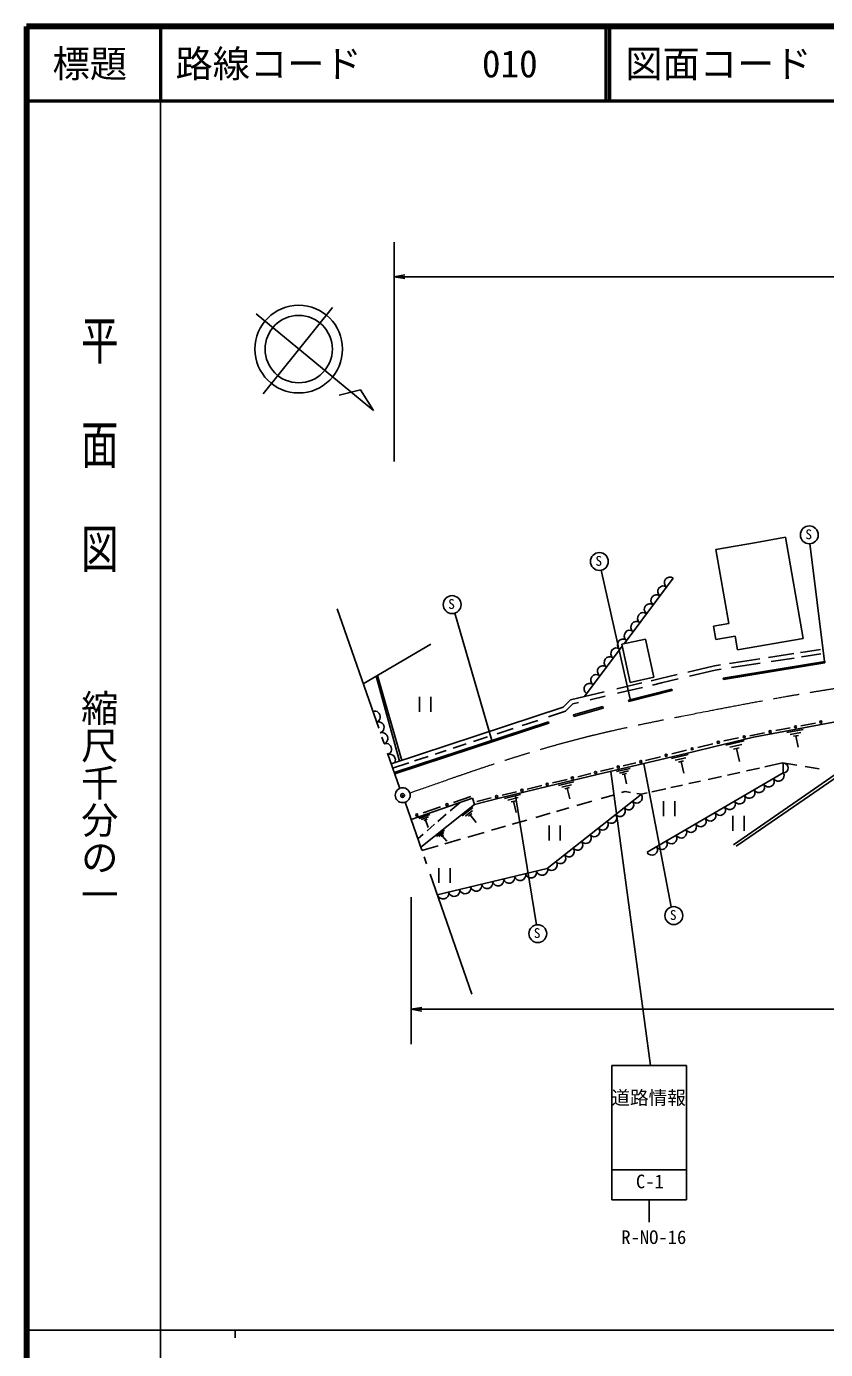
# Model space of a CAD drawing. Units: millimetres, scale not verified. Extents: x 40000 to 680000, y 20000 to 380000.
# Drawn here: x 40000 to 147260, y 202409 to 380000 of the extents above; entities that cross this region are included whole.
import ezdxf
from ezdxf.enums import TextEntityAlignment as Align

# ---------------------------------------------------------------- set-up
doc = ezdxf.new("R2010")
doc.units = ezdxf.units.MM
doc.header["$LTSCALE"] = 1000
doc.header["$PDMODE"] = 32
doc.header["$PDSIZE"] = 500
doc.linetypes.add('CHAIN', pattern=[18.5, 12, -1.5, 3.5, -1.5])
for name, color, linetype, lineweight in [('M-BGD', 7, 'Continuous', 25), ('M-BMK', 2, 'CHAIN', 13), ('M-BMK-SRVR', 3, 'Continuous', 25), ('M-STR-STR3', 7, 'Continuous', 25), ('M-STR-STRC', 7, 'Continuous', 25), ('M-TTL', 2, 'Continuous', 140), ('M-TTL-BAND', 7, 'Continuous', 25), ('M-TTL-LINE', 7, 'Continuous', 50)]:
    doc.layers.add(name, color=color, linetype=linetype, lineweight=lineweight)
doc.layers.add('M-OTRS', color=6, linetype='Continuous')
doc.layers.add('M-TTL-TXT', color=7, linetype='Continuous')
doc.styles.add('@ＭＳ ゴシック', font='')
doc.styles.add('ＭＳ ゴシック', font='')
doc.styles.get('@ＭＳ ゴシック').set_extended_font_data('@MS Gothic')
doc.styles.get('ＭＳ ゴシック').set_extended_font_data('MS Gothic')

# ---------------------------------------------------------------- blocks, each defined once
blk = doc.blocks.new('open_arrow')
at = {"color": 0, "linetype": 'Continuous', "lineweight": -2}
blk.add_lwpolyline([(7.5, 1.25), (0, 0), (7.5, -1.25)], dxfattribs=at)

msp = doc.modelspace()

# ---------------------------------------------------------------- linework, layer by layer
at = {"layer": 'M-BGD'}
for p, q in [((137971, 310742), (141899, 311429)), ((141899, 311429), (144270, 297870)), ((132529, 309790), (137971, 310742)), ((134268, 299848), (132529, 309790)), ((120214, 297134), (126810, 305944)), ((132237, 299493), (134268, 299848)), ((132546, 297730), (132237, 299493)), ((85211, 291767), (94299, 297104)), ((114919, 290061), (119965, 296800)), ((123103, 297770), (119906, 297066)), ((119906, 297066), (121033, 291950)), ((124230, 292654), (123103, 297770)), ((135113, 298179), (132546, 297730)), ((135437, 296325), (135113, 298179)), ((135437, 296325), (144270, 297870)), ((134370, 294506), (138432, 295130)), ((139598, 295308), (142999, 295830)), ((139948, 294755), (143054, 295231)), ((143913, 295970), (144576, 296072)), ((144039, 295382), (144666, 295479)), ((144576, 296072), (146573, 296368)), ((144666, 295479), (146629, 295770)), ((128766, 293343), (132339, 294195)), ((128982, 292778), (132454, 293606)), ((132339, 294195), (133148, 294319)), ((132454, 293606), (133239, 293726)), ((133519, 292533), (147144, 294769)), ((147177, 294571), (133552, 292335)), ((134641, 293941), (138489, 294531)), ((147144, 294769), (147177, 294571)), ((90083, 281402), (86921, 292771)), ((87138, 292899), (90367, 281495)), ((119250, 291086), (122614, 291881)), ((119335, 290489), (122705, 291286)), ((121033, 291950), (124230, 292654)), ((123846, 292173), (125086, 292466)), ((124047, 291604), (125224, 291882)), ((125086, 292466), (127323, 293000)), ((125224, 291882), (127493, 292423)), ((133552, 292335), (133519, 292533)), ((92766, 290017), (92766, 288017)), ((94266, 290017), (94266, 288017)), ((112053, 288624), (113046, 289618)), ((113046, 289618), (117544, 290682)), ((115668, 289621), (117695, 290101)), ((120825, 289584), (126644, 291061)), ((120874, 289390), (120825, 289584)), ((126693, 290867), (120874, 289390)), ((126644, 291061), (126693, 290867)), ((88964, 281034), (112053, 288624)), ((110065, 287340), (112376, 288099)), ((112376, 288099), (113350, 289073)), ((113350, 289073), (114103, 289251)), ((113427, 287582), (117348, 288703)), ((117403, 288510), (113482, 287390)), ((117348, 288703), (117403, 288510)), ((89362, 279858), (110073, 286656)), ((89425, 279668), (110135, 286466)), ((106542, 286181), (108620, 286864)), ((110073, 286656), (110135, 286466)), ((113482, 287390), (113427, 287582)), ((137601, 284618), (145750, 286107)), ((143959, 286128), (145897, 286492)), ((145750, 286107), (150706, 287077)), ((100024, 284038), (101867, 284644)), ((103165, 285071), (105337, 285785)), ((132200, 283305), (137601, 284618)), ((133609, 284099), (135597, 284496)), ((137088, 284794), (139076, 285192)), ((140567, 285490), (142505, 285855)), ((142065, 285231), (144255, 285641)), ((142515, 284981), (143935, 285241)), ((142955, 284721), (143615, 284841)), ((143565, 283241), (143285, 284781)), ((94859, 282341), (96345, 282829)), ((97270, 283133), (99023, 283710)), ((124965, 281565), (129662, 282687)), ((126613, 282359), (128612, 282856)), ((129662, 282687), (132200, 283305)), ((130111, 283229), (132110, 283726)), ((133895, 283511), (136345, 284111)), ((134415, 283251), (136005, 283641)), ((134925, 282981), (135665, 283161)), ((135715, 281361), (135295, 283071)), ((89151, 280464), (91309, 281173)), ((92106, 281435), (93909, 282028)), ((117564, 279796), (124965, 281565)), ((120080, 280755), (121814, 281175)), ((123115, 281489), (125114, 281986)), ((126585, 281741), (128825, 282281)), ((127065, 281501), (128515, 281851)), ((127535, 281261), (128205, 281421)), ((128245, 279771), (127875, 281341)), ((139092, 280616), (141503, 281148)), ((141503, 281148), (143397, 280841)), ((141555, 281139), (141589, 279815)), ((144542, 280656), (146395, 280356)), ((110091, 278011), (117564, 279796)), ((110620, 278460), (112558, 278932)), ((114012, 279286), (115745, 279706)), ((117046, 280021), (118780, 280440)), ((119195, 279981), (121055, 280421)), ((119585, 279781), (120795, 280071)), ((119975, 279581), (120535, 279711)), ((120565, 278351), (120255, 279651)), ((141589, 279815), (123322, 269156)), ((131484, 278937), (133315, 279341)), ((134115, 279518), (135774, 279883)), ((136629, 280072), (138379, 280458)), ((149139, 279998), (144030, 276463)), ((150303, 280308), (144381, 276237)), ((103442, 276422), (110091, 278011)), ((103836, 276807), (105774, 277280)), ((107228, 277634), (109166, 278106)), ((111415, 278121), (113455, 278611)), ((111845, 277901), (113175, 278221)), ((112275, 277681), (112885, 277831)), ((112925, 276331), (112585, 277761)), ((119881, 277157), (120377, 277301)), ((120377, 277301), (121065, 277192)), ((121939, 277053), (122548, 276957)), ((122527, 276960), (123315, 277134)), ((123965, 277278), (125810, 277685)), ((126497, 277836), (128074, 278184)), ((128901, 278367), (130488, 278717)), ((91633, 273565), (99854, 276420)), ((100133, 275582), (92919, 269859)), ((98216, 275851), (96884, 274710)), ((99632, 276619), (97316, 275836)), ((99854, 276420), (100133, 275582)), ((100133, 275582), (103442, 276422)), ((100444, 275981), (102382, 276453)), ((104155, 276391), (106315, 276901)), ((104615, 276161), (106015, 276491)), ((105065, 275921), (105715, 276081)), ((105755, 274491), (105395, 276001)), ((122548, 276957), (109911, 266964)), ((113885, 275422), (115876, 275998)), ((117143, 276365), (118922, 276879)), ((125522, 276006), (125522, 274006)), ((127022, 276006), (127022, 274006)), ((144030, 276463), (134926, 270166)), ((144381, 276237), (136381, 270736)), ((92655, 273701), (94145, 274221)), ((92995, 273571), (93965, 273911)), ((95579, 275248), (93262, 274465)), ((93325, 273441), (93775, 273591)), ((93915, 272471), (93555, 273521)), ((96350, 274253), (95198, 273266)), ((98495, 274031), (99935, 275171)), ((98925, 274021), (99855, 274761)), ((99345, 274001), (99775, 274341)), ((100355, 273161), (99565, 274171)), ((108363, 273823), (110302, 274384)), ((111151, 274630), (112804, 275109)), ((134834, 274032), (134834, 272032)), ((136334, 274032), (136334, 272032)), ((94786, 272913), (93775, 272047)), ((95025, 271281), (96095, 272121)), ((95345, 271271), (96035, 271821)), ((99237, 271182), (101455, 271824)), ((102416, 272102), (104316, 272652)), ((105197, 272907), (107177, 273480)), ((110159, 272744), (110159, 270744)), ((111659, 272744), (111659, 270744)), ((93252, 271599), (92530, 270981)), ((93079, 269399), (95270, 270033)), ((95655, 271251), (95975, 271511)), ((96405, 270631), (95815, 271381)), ((96169, 270294), (98248, 270895)), ((136381, 270736), (135270, 269972)), ((109911, 266964), (95145, 263445)), ((95354, 267037), (95354, 265037)), ((96854, 267037), (96854, 265037))]:
    msp.add_line(p, q, dxfattribs=at)
for centre in [(143232, 285991), (146624, 286629), (136343, 284645), (139821, 285341), (129361, 283043), (132860, 283912), (119430, 280598), (122464, 281332), (125863, 282173), (113285, 279109), (116396, 279863), (106501, 277457), (109893, 278283), (96447, 275542), (103109, 276630), (92394, 274171)]:
    msp.add_circle(centre, 150, dxfattribs=at)
for centre, radius, start, end in [((126361, 305350), 745, 52.97772, 232.97772), ((124568, 302971), 745, 52.97772, 232.97772), ((125465, 304160), 745, 52.97772, 232.97772), ((123671, 301782), 745, 52.97772, 232.97772), ((121877, 299404), 745, 52.97772, 232.97772), ((122774, 300593), 745, 52.97772, 232.97772), ((120981, 298215), 745, 52.97772, 232.97772), ((119187, 295836), 745, 52.97772, 232.97772), ((120084, 297026), 745, 52.97772, 232.97772), ((118290, 294647), 745, 52.97772, 232.97772), ((117393, 293458), 745, 52.97772, 232.97772), ((115600, 291080), 745, 52.97772, 232.97772), ((116497, 292269), 745, 52.97772, 232.97772), ((86728, 287345), 767, 289.28261, 109.28261), ((87235, 285897), 767, 289.28261, 109.28261), ((87741, 284448), 767, 289.28261, 109.28261), ((88248, 283000), 767, 289.28261, 109.28261), ((88755, 281552), 767, 331.63157, 109.28261), ((141596, 280474), 657, 269.61449, 89.61449), ((139632, 278673), 756, 210.26482, 30.26482), ((140938, 279436), 756, 210.26482, 30.26482), ((137019, 277149), 756, 210.26482, 30.26482), ((138325, 277911), 756, 210.26482, 30.26482), ((120797, 275572), 728, 218.33752, 38.33752), ((121939, 276475), 728, 218.33752, 38.33752), ((134406, 275624), 756, 210.26482, 30.26482), ((135712, 276386), 756, 210.26482, 30.26482), ((118513, 273766), 728, 218.33752, 38.33752), ((119655, 274669), 728, 218.33752, 38.33752), ((130486, 273337), 756, 210.26482, 30.26482), ((131793, 274099), 756, 210.26482, 30.26482), ((133099, 274861), 756, 210.26482, 30.26482), ((116230, 271960), 728, 218.33752, 38.33752), ((117372, 272863), 728, 218.33752, 38.33752), ((127873, 271812), 756, 210.26482, 30.26482), ((129180, 272574), 756, 210.26482, 30.26482), ((113946, 270155), 728, 218.33752, 38.33752), ((115088, 271058), 728, 218.33752, 38.33752), ((125260, 270287), 756, 210.26482, 30.26482), ((126567, 271049), 756, 210.26482, 30.26482), ((111663, 268349), 728, 218.33752, 38.33752), ((112804, 269252), 728, 218.33752, 38.33752), ((123954, 269525), 756, 210.26482, 30.26482), ((107735, 266463), 759, 193.48115, 13.48115), ((109212, 266817), 759, 193.48115, 13.48115), ((110521, 267446), 728, 218.33752, 38.33752), ((100354, 264694), 759, 193.48115, 13.48115), ((101830, 265048), 759, 193.48115, 13.48115), ((103306, 265402), 759, 193.48115, 13.48115), ((104783, 265756), 759, 193.48115, 13.48115), ((106259, 266109), 759, 193.48115, 13.48115), ((95925, 263632), 759, 193.48115, 13.48115), ((97401, 263986), 759, 193.48115, 13.48115), ((98877, 264340), 759, 193.48115, 13.48115)]:
    msp.add_arc(centre, radius, start, end, dxfattribs=at)
at = {"layer": 'M-BMK'}
msp.add_open_spline([(91459, 277109), (95563, 278567), (99667, 280025), (103812, 281365), (107376, 282517), (110971, 283581), (114599, 284506), (119733, 285814), (124935, 286841), (130139, 287854), (137309, 289248), (144485, 290613), (151714, 291615), (156299, 292250), (160905, 292739), (165518, 293144), (169192, 293466), (172870, 293735), (176554, 293888), (179885, 294026), (183221, 294069), (186556, 294056), (186693, 294056), (186830, 294055), (186967, 294055), (187178, 294056), (187389, 294058), (187599, 294061)], degree=3, knots=[0, 0, 0, 0, 1, 1, 1, 2, 2, 2, 3, 3, 3, 4, 4, 4, 5, 5, 5, 6, 6, 6, 7, 7, 7, 8, 8, 8, 9, 9, 9, 9], dxfattribs=at)
at = {"layer": 'M-BMK-SRVR'}
for p, q in [((70847, 341434), (86569, 328430)), ((81058, 342271), (71790, 330677)), ((84842, 331234), (81969, 330520)), ((86569, 328430), (84842, 331234)), ((81697, 301848), (87287, 285811)), ((87708, 284605), (88009, 283740)), ((88463, 282439), (90103, 277734)), ((90832, 275874), (93060, 269455)), ((93384, 268522), (93708, 267586)), ((94177, 266236), (99773, 250109))]:
    msp.add_line(p, q, dxfattribs=at)
for centre, radius in [((76544, 336688), 5885), ((76544, 336688), 4520), ((90503, 276818), 1000)]:
    msp.add_circle(centre, radius, dxfattribs=at)
at = {"layer": 'M-OTRS'}
msp.add_point((90495, 276773), dxfattribs=at)
at = {"layer": 'M-STR-STR3'}
for p, q in [((89362, 321623), (89362, 351054)), ((89362, 346415), (256695, 346415)), ((91633, 263143), (91633, 243415)), ((91633, 248075), (252646, 248075))]:
    msp.add_line(p, q, dxfattribs=at)
at = {"layer": 'M-STR-STRC'}
for p, q in [((145171, 310594), (147115, 294745)), ((117131, 307033), (121039, 289702)), ((97492, 301253), (102466, 284166)), ((126536, 261816), (122890, 281007)), ((123769, 240523), (118438, 280005)), ((108473, 259425), (105636, 276709)), ((118590, 222523), (118590, 240523)), ((128590, 240523), (118590, 240523)), ((128590, 222523), (128590, 240523)), ((128590, 226523), (118590, 226523)), ((128590, 222523), (118590, 222523)), ((123590, 219523), (123590, 222523))]:
    msp.add_line(p, q, dxfattribs=at)
for centre in [(145080, 311755), (116904, 308186), (97136, 302399), (126891, 260657), (108631, 258231)]:
    msp.add_circle(centre, 1200, dxfattribs=at)
at = {"layer": 'M-TTL'}
for p, q in [((40000, 380000), (40000, 20000)), ((680000, 380000), (40000, 380000))]:
    msp.add_line(p, q, dxfattribs=at)
at = {"layer": 'M-TTL-BAND'}
for p, q in [((58000, 370000), (58000, 20000)), ((40000, 205000), (579000, 205000)), ((68000, 205000), (68000, 204000))]:
    msp.add_line(p, q, dxfattribs=at)
at = {"layer": 'M-TTL-LINE'}
for p, q in [((58000, 380000), (58000, 370000)), ((117750, 380000), (117750, 370000)), ((118250, 380000), (118250, 370000)), ((40000, 370000), (680000, 370000))]:
    msp.add_line(p, q, dxfattribs=at)

# ---------------------------------------------------------------- block references
at = {"layer": 'M-STR-STR3', "xscale": 193, "yscale": 193}
for p in [(89362, 346415), (91633, 248075)]:
    msp.add_blockref('open_arrow', p, dxfattribs=at)

# ---------------------------------------------------------------- texts
at = {"layer": 'M-STR-STRC', "style": 'ＭＳ ゴシック'}
for s, height, p in [('S', 1320, (144549, 310777)), ('S', 1320, (116373, 307208)), ('S', 1320, (96605, 301421)), ('S', 1320, (126360, 259678)), ('S', 1320, (108100, 257253)), ('道路情報', 1833, (118509, 234745)), ('C-1', 1833, (121811, 223503)), ('R-NO-16', 1833, (119840, 216023))]:
    msp.add_text(s, height=height, dxfattribs=at).set_placement(p, align=Align.BOTTOM_LEFT)
at = {"layer": 'M-TTL-BAND', "style": '@ＭＳ ゴシック', "width": 1.4}
msp.add_text('平  面  図', height=3666, rotation=270, dxfattribs=at).set_placement((49777, 306475), align=Align.MIDDLE_RIGHT)
at = {"layer": 'M-TTL-BAND', "style": '@ＭＳ ゴシック'}
msp.add_text('縮尺千分の一', height=3666, rotation=270, dxfattribs=at).set_placement((49777, 261030), align=Align.MIDDLE_RIGHT)
at = {"layer": 'M-TTL-TXT', "style": 'ＭＳ ゴシック'}
msp.add_text('標題', height=3666, dxfattribs=at).set_placement((48500, 375000), align=Align.MIDDLE_CENTER)
for s, p in [('路線コード', (60000, 375000)), ('010', (101142, 375000)), ('図面コード', (120380, 375000))]:
    msp.add_text(s, height=3666, dxfattribs=at).set_placement(p, align=Align.MIDDLE_LEFT)

doc.saveas('drawing.dxf')
